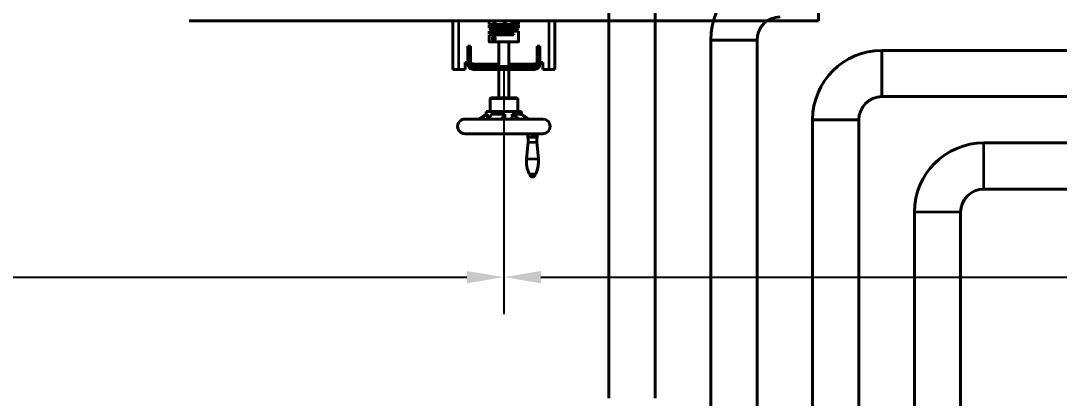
# Model space of a CAD drawing. Header units: millimetres. Extents: x 0 to 11890, y 0 to 8410.
# Drawn here: x 4046 to 5168, y 4620 to 5028 of the extents above; entities that cross this region are included whole.
import ezdxf

# ---------------------------------------------------------------- set-up
doc = ezdxf.new("R2010")
doc.units = ezdxf.units.MM
doc.header["$LTSCALE"] = 10
for name, color, linetype, lineweight in [('가시적인 것(ISO)', 3, 'Continuous', 40), ('가시적인 좁은 것(ISO)', 3, 'Continuous', 35), ('치수(ISO)', 2, 'Continuous', 25)]:
    doc.layers.add(name, color=color, linetype=linetype, lineweight=lineweight)
doc.styles.add('치수 텍스트_PSTEK_POSCO', font='isocp.shx')
doc.dimstyles.new('치수_PSTEK_POSCO', dxfattribs={"dimscale": 10, "dimtxt": 3, "dimasz": 2, "dimexe": 2, "dimexo": 2.5, "dimgap": 1, "dimtad": 1, "dimrnd": 1e-08, "dimdsep": 46, "dimtxsty": '치수 텍스트_PSTEK_POSCO', "dimcen": 0.09, "dimdle": 10, "dimclrd": 7, "dimclre": 7, "dimclrt": 2, "dimadec": 1, "dimazin": 2, "dimtfac": 1, "dimtmove": 0, "dimatfit": 3, "dimfxl": 0, "dimtolj": 1, "dimlwd": -1, "dimlwe": -1, "dimarcsym": 0})

# ---------------------------------------------------------------- blocks, each defined once
blk = doc.blocks.new('*D36')
at = {"layer": 'Defpoints', "color": 0}
for p in [(2184.8, 6147.6), (4568.3, 5027.6), (4568.3, 4750.5)]:
    blk.add_point(p, dxfattribs=at)
at = {"layer": '치수(ISO)', "color": 7}
for p, q in [((2184.8, 6097.6), (2184.8, 4710.5)), ((4568.3, 4977.6), (4568.3, 4710.5)), ((2224.8, 4750.5), (4528.3, 4750.5))]:
    blk.add_line(p, q, dxfattribs=at)
for points in [[(2224.8, 4757.1), (2224.8, 4743.8), (2184.8, 4750.5)], [(4528.3, 4757.1), (4528.3, 4743.8), (4568.3, 4750.5)]]:
    blk.add_solid(points, dxfattribs=at)
at = {"layer": '치수(ISO)', "color": 2, "insert": (3269.6, 4800.5), "char_height": 60, "attachment_point": 4, "style": '치수 텍스트_PSTEK_POSCO'}
blk.add_mtext('\\A1;2383.5', dxfattribs=at)
blk = doc.blocks.new('*D37')
at = {"layer": 'Defpoints', "color": 0}
for p in [(6781.8, 5127.6), (4568.3, 5027.6), (6781.8, 4750.5)]:
    blk.add_point(p, dxfattribs=at)
at = {"layer": '치수(ISO)', "color": 7}
for p, q in [((6781.8, 5077.6), (6781.8, 4710.5)), ((4568.3, 4977.6), (4568.3, 4710.5)), ((4608.3, 4750.5), (6741.8, 4750.5))]:
    blk.add_line(p, q, dxfattribs=at)
for points in [[(4608.3, 4757.1), (4608.3, 4743.8), (4568.3, 4750.5)], [(6741.8, 4757.1), (6741.8, 4743.8), (6781.8, 4750.5)]]:
    blk.add_solid(points, dxfattribs=at)
at = {"layer": '치수(ISO)', "color": 2, "insert": (5574.1, 4800.5), "char_height": 60, "attachment_point": 4, "style": '치수 텍스트_PSTEK_POSCO'}
blk.add_mtext('\\A1;2213.5', dxfattribs=at)

msp = doc.modelspace()

# ---------------------------------------------------------------- linework, layer by layer
at = {"layer": '가시적인 것(ISO)'}
for p, q in [((4908.326, 5027.597), (4908.326, 5615.597)), ((4228.326, 5027.597), (4908.326, 5027.597)), ((4513.326, 4975.097), (4513.326, 5027.597)), ((4552.426, 5023.597), (4552.426, 5027.597)), ((4568.559, 5023.597), (4568.559, 5027.597)), ((4568.559, 5027.527), (4569.437, 5027.527)), ((4568.559, 5027.377), (4569.437, 5027.377)), ((4569.437, 5027.597), (4569.437, 5027.377)), ((4569.437, 5023.597), (4569.437, 5027.377)), ((4569.558, 5027.597), (4569.558, 5023.597)), ((4584.226, 5023.597), (4584.226, 5027.597)), ((4623.326, 5027.597), (4623.326, 4975.097)), ((4568.559, 5023.597), (4552.426, 5023.597)), ((4584.226, 5022.697), (4552.426, 5022.697)), ((4552.426, 5019.597), (4552.426, 5022.697)), ((4552.426, 5019.597), (4584.226, 5019.597)), ((4552.426, 5016.397), (4584.226, 5016.397)), ((4552.426, 5013.297), (4552.426, 5016.397)), ((4554.468, 5018.297), (4553.489, 5018.297)), ((4553.489, 5017.697), (4553.489, 5018.297)), ((4554.468, 5017.697), (4553.489, 5017.697)), ((4553.764, 5022.822), (4553.639, 5022.697)), ((4553.764, 5022.822), (4559.214, 5022.822)), ((4554.189, 5019.597), (4553.989, 5019.397)), ((4553.989, 5019.397), (4558.989, 5019.397)), ((4553.989, 5018.297), (4553.989, 5019.397)), ((4553.989, 5016.597), (4553.989, 5017.697)), ((4553.989, 5016.597), (4558.989, 5016.597)), ((4554.189, 5016.397), (4553.989, 5016.597)), ((4554.468, 5018.297), (4566.851, 5018.297)), ((4554.468, 5017.697), (4566.851, 5017.697)), ((4555.752, 5022.822), (4555.752, 5023.597)), ((4558.789, 5019.597), (4558.989, 5019.397)), ((4558.789, 5016.397), (4558.989, 5016.597)), ((4558.989, 5018.297), (4558.989, 5019.397)), ((4558.989, 5016.597), (4558.989, 5017.697)), ((4559.214, 5022.822), (4559.339, 5022.697)), ((4565.48, 5019.597), (4565.28, 5019.397)), ((4565.28, 5019.397), (4566.372, 5019.397)), ((4565.28, 5018.297), (4565.28, 5019.397)), ((4565.28, 5016.597), (4565.28, 5017.697)), ((4565.28, 5016.597), (4566.372, 5016.597)), ((4565.48, 5016.397), (4565.28, 5016.597)), ((4566.572, 5019.597), (4566.372, 5019.397)), ((4566.372, 5019.397), (4571.372, 5019.397)), ((4566.372, 5018.297), (4566.372, 5019.397)), ((4566.372, 5016.597), (4566.372, 5017.697)), ((4566.372, 5016.597), (4571.372, 5016.597)), ((4566.572, 5016.397), (4566.372, 5016.597)), ((4571.089, 5018.297), (4566.851, 5018.297)), ((4571.089, 5017.697), (4566.851, 5017.697)), ((4567.372, 5022.697), (4567.372, 5023.597)), ((4569.558, 5023.597), (4569.437, 5023.597)), ((4584.226, 5023.597), (4569.558, 5023.597)), ((4570.372, 5022.697), (4570.372, 5023.597)), ((4571.089, 5018.297), (4582.381, 5018.297)), ((4571.089, 5017.697), (4582.381, 5017.697)), ((4571.172, 5019.597), (4571.372, 5019.397)), ((4571.172, 5016.397), (4571.372, 5016.597)), ((4571.372, 5018.297), (4571.372, 5019.397)), ((4571.372, 5016.597), (4571.372, 5017.697)), ((4577.439, 5022.822), (4577.314, 5022.697)), ((4577.439, 5022.822), (4582.889, 5022.822)), ((4577.864, 5019.597), (4577.664, 5019.397)), ((4577.664, 5019.397), (4582.664, 5019.397)), ((4577.664, 5018.297), (4577.664, 5019.397)), ((4577.664, 5016.597), (4577.664, 5017.697)), ((4577.664, 5016.597), (4582.664, 5016.597)), ((4577.864, 5016.397), (4577.664, 5016.597)), ((4579.952, 5023.597), (4579.952, 5022.822)), ((4583.164, 5018.297), (4582.381, 5018.297)), ((4583.164, 5017.697), (4582.381, 5017.697)), ((4582.464, 5019.597), (4582.664, 5019.397)), ((4582.464, 5016.397), (4582.664, 5016.597)), ((4582.664, 5018.297), (4582.664, 5019.397)), ((4582.664, 5016.597), (4582.664, 5017.697)), ((4582.889, 5022.822), (4583.014, 5022.697)), ((4583.164, 5017.697), (4583.164, 5018.297)), ((4584.226, 5019.597), (4584.226, 5022.697)), ((4584.226, 5005.197), (4584.226, 5016.397)), ((4579.174, 5013.297), (4552.426, 5013.297)), ((4552.428, 5012.397), (4552.426, 5012.397)), ((4552.426, 5005.197), (4552.426, 5012.397)), ((4552.474, 5012.397), (4552.428, 5012.397)), ((4552.428, 5012.397), (4552.428, 5005.197)), ((4579.174, 5012.397), (4552.474, 5012.397)), ((4552.474, 5005.197), (4552.474, 5012.397)), ((4552.826, 5004.797), (4552.828, 5004.797)), ((4552.874, 5004.797), (4552.828, 5004.797)), ((4552.874, 5004.797), (4583.826, 5004.797)), ((4554.989, 5012.397), (4554.989, 5013.297)), ((4557.989, 5012.397), (4557.989, 5013.297)), ((4562.826, 5012.397), (4562.826, 5013.297)), ((4562.826, 4978.097), (4562.826, 5004.797)), ((4566.147, 5013.172), (4566.022, 5013.297)), ((4566.147, 5013.172), (4571.597, 5013.172)), ((4571.597, 5013.172), (4571.722, 5013.297)), ((4573.826, 5012.397), (4573.826, 5013.297)), ((4573.826, 4978.097), (4573.826, 5004.797)), ((4578.057, 5013.297), (4578.057, 5012.397)), ((4579.174, 5012.397), (4579.174, 5013.297)), ((4841.826, 5006.797), (4791.826, 5006.797)), ((4529.326, 5000.097), (4529.326, 4995.097)), ((4532.326, 5000.097), (4529.326, 5000.097)), ((4529.326, 4995.097), (4532.326, 4995.097)), ((4529.326, 4995.097), (4529.326, 4981.097)), ((4532.326, 4995.097), (4532.326, 5000.097)), ((4532.326, 4995.097), (4532.326, 4981.097)), ((4607.326, 5000.097), (4604.326, 5000.097)), ((4604.326, 5000.097), (4604.326, 4995.097)), ((4604.326, 4995.097), (4607.326, 4995.097)), ((4604.326, 4995.097), (4604.326, 4981.097)), ((4607.326, 4995.097), (4607.326, 5000.097)), ((4607.326, 4981.097), (4607.326, 4995.097)), ((4526.326, 4975.097), (4526.326, 4982.597)), ((4526.326, 4982.597), (4529.326, 4982.597)), ((4607.326, 4982.597), (4610.326, 4982.597)), ((4610.326, 4982.597), (4610.326, 4975.097)), ((4513.326, 4975.097), (4519.326, 4975.097)), ((4526.326, 4975.097), (4519.326, 4975.097)), ((4532.326, 4981.097), (4535.326, 4981.097)), ((4535.326, 4981.097), (4535.326, 4978.097)), ((4535.326, 4978.097), (4601.326, 4978.097)), ((4535.326, 4975.097), (4601.326, 4975.097)), ((4562.826, 4944.397), (4562.826, 4975.097)), ((4573.826, 4944.397), (4573.826, 4975.097)), ((4601.326, 4981.097), (4604.326, 4981.097)), ((4601.326, 4978.097), (4601.326, 4981.097)), ((4617.326, 4975.097), (4610.326, 4975.097)), ((4617.326, 4975.097), (4623.326, 4975.097)), ((4554.326, 4944.397), (4553.326, 4943.397)), ((4583.326, 4943.397), (4553.326, 4943.397)), ((4553.326, 4929.397), (4553.326, 4943.397)), ((4582.326, 4944.397), (4554.326, 4944.397)), ((4582.326, 4944.397), (4583.326, 4943.397)), ((4583.326, 4929.397), (4583.326, 4943.397)), ((4549.326, 4926.772), (4540.724, 4921.397)), ((4587.326, 4929.397), (4549.326, 4929.397)), ((4549.326, 4926.772), (4549.326, 4929.397)), ((4549.326, 4926.772), (4550.559, 4926.772)), ((4550.559, 4921.397), (4550.559, 4926.772)), ((4555.188, 4926.772), (4569.238, 4926.772)), ((4569.238, 4921.397), (4569.238, 4926.772)), ((4577.32, 4926.772), (4577.32, 4921.397)), ((4577.32, 4926.772), (4586.657, 4926.772)), ((4587.326, 4926.28), (4587.326, 4929.397)), ((4610.326, 4921.397), (4526.326, 4921.397)), ((4951.826, 4920.597), (4901.826, 4920.597)), ((4610.326, 4905.397), (4526.326, 4905.397)), ((4594.18, 4905.397), (4594.18, 4901.747)), ((4598.886, 4902.747), (4598.886, 4905.397)), ((4603.889, 4905.397), (4603.889, 4902.747)), ((4604.18, 4905.397), (4604.18, 4901.747)), ((4594.42, 4896.522), (4592.802, 4878.298)), ((4594.18, 4901.747), (4604.18, 4901.747)), ((4598.886, 4902.747), (4603.889, 4902.747)), ((4603.94, 4896.522), (4605.558, 4878.298)), ((4596.522, 4860.455), (4595.713, 4862.151)), ((4601.837, 4860.455), (4602.647, 4862.151))]:
    msp.add_line(p, q, dxfattribs=at)
at = {"layer": '가시적인 것(ISO)', "color": 1}
for p, q in [((4681.826, 4619.597), (4681.826, 5520.597)), ((4731.826, 4619.597), (4731.826, 5520.597)), ((5086.826, 4895.597), (7137.387, 4895.597)), ((5086.826, 4845.597), (7137.387, 4845.597)), ((5011.826, 2669.597), (5011.826, 4820.597)), ((5061.826, 2669.597), (5061.826, 4820.597))]:
    msp.add_line(p, q, dxfattribs=at)
at = {"layer": '가시적인 것(ISO)', "color": 5}
for p, q in [((4791.826, 2424.597), (4791.826, 5006.797)), ((4841.826, 5006.797), (4791.826, 5006.797)), ((4841.826, 2424.597), (4841.826, 5006.797)), ((4976.826, 4945.597), (4976.826, 4995.597)), ((4976.826, 4995.597), (7246.266, 4995.597)), ((4976.826, 4945.597), (7246.266, 4945.597)), ((4901.826, 2534.597), (4901.826, 4920.597)), ((4951.826, 4920.597), (4901.826, 4920.597)), ((4951.826, 2534.597), (4951.826, 4920.597))]:
    msp.add_line(p, q, dxfattribs=at)
for centre, radius in [((4866.826, 5006.797), 75), ((4866.826, 5006.797), 25), ((4976.826, 4920.597), 75), ((4976.826, 4920.597), 25)]:
    msp.add_arc(centre, radius, 90, 180, dxfattribs=at)
at = {"layer": '가시적인 것(ISO)'}
for centre, radius, start, end in [((4323.326, 5041.597), 14, 269.923026, 270.076954), ((4552.826, 5005.197), 0.4, 179.999991, 269.999991), ((4583.826, 5005.197), 0.4, 269.999991, 359.999991), ((4535.326, 4981.097), 6, 179.999991, 269.999991), ((4535.326, 4981.097), 3, 179.999991, 269.999991), ((4601.326, 4981.097), 6, 269.999991, 359.999991), ((4601.326, 4981.097), 3, 269.999991, 359.999991), ((4526.326, 4913.397), 8, 89.999991, 269.999991), ((4610.326, 4913.397), 8, 269.999991, 89.999991), ((4574.996, 4898.247), 19.5, 354.925362, 10.339882), ((4623.363, 4898.247), 19.5, 169.6601, 185.07462), ((4623.78, 4875.547), 31.1, 174.925362, 205.514539), ((4574.58, 4875.547), 31.1, 334.485443, 5.07462), ((4599.23, 4861.747), 3, 205.514539, 269.045017), ((4599.13, 4861.747), 3, 270.954965, 334.485443)]:
    msp.add_arc(centre, radius, start, end, dxfattribs=at)
at = {"layer": '가시적인 것(ISO)', "color": 1}
for radius in [75, 25]:
    msp.add_arc((5086.826, 4820.597), radius, 90, 180, dxfattribs=at)
at = {"layer": '가시적인 것(ISO)'}
for centre, major_axis, ratio, start_param, end_param in [((4575.794, 5027.497), (0, -1.96), 0.04608741, 1.36631061, 1.62183776), ((4552.828, 5005.197), (-0.017, -0.4), 0.99943758, 4.75371847, 6.32445825), ((4557.33, 5008.497), (0, -1.5), 0.99893741, 0.03882497, 3.10276768)]:
    msp.add_ellipse(centre, major_axis=major_axis, ratio=ratio, start_param=start_param, end_param=end_param, dxfattribs=at)
msp.add_ellipse((4557.337, 5008.497), major_axis=(0, 1.35), ratio=0.99893741, dxfattribs=at)
for points, knots in [([(4556.354, 5027.497), (4556.354, 5027.313), (4556.384, 5027.12), (4556.501, 5026.773), (4556.588, 5026.619), (4556.819, 5026.329), (4556.992, 5026.198), (4557.375, 5026.032), (4557.583, 5025.997), (4558, 5025.997), (4558.244, 5026.041), (4558.721, 5026.221), (4558.954, 5026.357), (4559.274, 5026.642), (4559.399, 5026.786), (4559.535, 5027.035), (4559.572, 5027.123), (4559.622, 5027.307), (4559.636, 5027.402), (4559.636, 5027.497), (4559.636, 5027.531), (4559.634, 5027.564), (4559.631, 5027.597)], [0.560297863, 0.560297863, 0.560297863, 0.560297863, 0.61561788, 0.61561788, 0.670937896, 0.670937896, 0.749740124, 0.749740124, 0.828542353, 0.828542353, 0.916932322, 0.916932322, 1.005322291, 1.005322291, 1.062531775, 1.062531775, 1.091136518, 1.091136518, 1.11974126, 1.11974126, 1.11974126, 1.129810854, 1.129810854, 1.129810854, 1.129810854]), ([(4575.831, 5027.597), (4575.829, 5027.564), (4575.828, 5027.531), (4575.828, 5027.497), (4575.828, 5027.297), (4575.869, 5027.108), (4576.009, 5026.752), (4576.107, 5026.585), (4576.453, 5026.117), (4576.751, 5025.85), (4577.483, 5025.302), (4577.994, 5025.028), (4578.998, 5024.649), (4579.492, 5024.547), (4580.263, 5024.547), (4580.613, 5024.611), (4581.227, 5024.928), (4581.493, 5025.181), (4581.839, 5025.754), (4581.964, 5026.063), (4582.13, 5026.754), (4582.17, 5027.135), (4582.17, 5027.497)], [2.25807735, 2.25807735, 2.25807735, 2.25807735, 2.26817666, 2.26817666, 2.26817666, 2.32830822, 2.32830822, 2.38843978, 2.38843978, 2.50870289, 2.50870289, 2.69812486, 2.69812486, 2.88754683, 2.88754683, 3.03639295, 3.03639295, 3.18523907, 3.18523907, 3.29375908, 3.29375908, 3.40227908, 3.40227908, 3.40227908, 3.40227908]), ([(4552.474, 5005.197), (4552.474, 5005.148), (4552.486, 5005.09), (4552.523, 5004.998), (4552.556, 5004.949), (4552.626, 5004.879), (4552.675, 5004.846), (4552.766, 5004.809), (4552.825, 5004.797), (4552.874, 5004.797)], [0, 0, 0, 0, 0.0148072493, 0.0148072493, 0.0296182429, 0.0296182429, 0.0444338902, 0.0444338902, 0.0592535966, 0.0592535966, 0.0592535966, 0.0592535966]), ([(4557.449, 5009.997), (4557.234, 5009.997), (4557.008, 5009.953), (4556.59, 5009.773), (4556.398, 5009.638), (4556.143, 5009.352), (4556.046, 5009.208), (4555.943, 5008.96), (4555.916, 5008.871), (4555.878, 5008.687), (4555.868, 5008.592), (4555.868, 5008.402), (4555.878, 5008.307), (4555.916, 5008.123), (4555.943, 5008.035), (4556.046, 5007.786), (4556.143, 5007.642), (4556.398, 5007.357), (4556.59, 5007.221), (4557.008, 5007.041), (4557.234, 5006.997), (4557.641, 5006.997), (4557.854, 5007.032), (4558.263, 5007.198), (4558.459, 5007.329), (4558.727, 5007.619), (4558.831, 5007.773), (4558.973, 5008.12), (4559.01, 5008.313), (4559.01, 5008.497), (4559.01, 5008.681), (4558.973, 5008.874), (4558.831, 5009.221), (4558.727, 5009.375), (4558.459, 5009.665), (4558.263, 5009.796), (4557.854, 5009.962), (4557.641, 5009.997), (4557.449, 5009.997)], [-0.8506423, -0.8506423, -0.8506423, -0.8506423, -0.76225234, -0.76225234, -0.67386237, -0.67386237, -0.61665288, -0.61665288, -0.58804814, -0.58804814, -0.5594434, -0.5594434, -0.53083865, -0.53083865, -0.50223391, -0.50223391, -0.44502443, -0.44502443, -0.35663446, -0.35663446, -0.26824449, -0.26824449, -0.18944226, -0.18944226, -0.11064003, -0.11064003, -0.05532002, -0.05532002, 0, 0, 0, 0.05532002, 0.05532002, 0.11064003, 0.11064003, 0.18944226, 0.18944226, 0.26824449, 0.26824449, 0.26824449, 0.26824449])]:
    msp.add_open_spline(points, degree=3, knots=knots, dxfattribs=at)
for points in [[(4556.357, 5027.597), (4556.355, 5027.564), (4556.354, 5027.53), (4556.354, 5027.497)], [(4582.17, 5027.497), (4582.17, 5027.53), (4582.17, 5027.564), (4582.169, 5027.597)]]:
    msp.add_open_spline(points, degree=3, dxfattribs=at)
for points, weights in [([(4541.461, 4921.397), (4546.85, 4924.641), (4550.559, 4926.772)], [1.04052145252, 1.06208099649, 1.04269263406]), ([(4555.188, 4926.772), (4553.888, 4924.641), (4551.999, 4921.397)], [1.04269263406, 1.06208099649, 1.04052145252]), ([(4566.049, 4921.397), (4567.938, 4924.641), (4569.238, 4926.772)], [1.04053846828, 1.06209310813, 1.0426993639]), ([(4577.32, 4926.772), (4580.225, 4924.641), (4584.446, 4921.397)], [1.0426993639, 1.06209310813, 1.04053846828]), ([(4593.784, 4921.397), (4589.563, 4924.641), (4586.657, 4926.772)], [1.04053846828, 1.06209310813, 1.0426993639]), ([(4587.326, 4926.563), (4590.329, 4924.489), (4594.617, 4921.397)], [1.04445672496, 1.06106472482, 1.04053846828])]:
    msp.add_rational_spline(points, weights, degree=2, dxfattribs=at)
at = {"layer": '가시적인 좁은 것(ISO)'}
for p, q in [((4519.326, 5027.597), (4519.326, 4975.097)), ((4617.326, 4975.097), (4617.326, 5027.597)), ((4554.468, 5018.297), (4554.468, 5017.697)), ((4566.851, 5018.297), (4566.851, 5017.697)), ((4571.089, 5018.297), (4571.089, 5017.697)), ((4582.381, 5018.297), (4582.381, 5017.697)), ((4552.426, 5005.197), (4552.428, 5005.197)), ((4552.474, 5005.197), (4584.226, 5005.197)), ((4529.326, 4981.097), (4532.326, 4981.097)), ((4535.326, 4981.097), (4562.826, 4981.097)), ((4535.326, 4978.097), (4535.326, 4975.097)), ((4573.826, 4981.097), (4601.326, 4981.097)), ((4601.326, 4975.097), (4601.326, 4978.097)), ((4604.326, 4981.097), (4607.326, 4981.097)), ((4594.42, 4896.522), (4603.94, 4896.522)), ((4592.802, 4878.298), (4605.558, 4878.298)), ((4595.713, 4862.151), (4602.647, 4862.151)), ((4596.522, 4860.455), (4601.837, 4860.455))]:
    msp.add_line(p, q, dxfattribs=at)
at = {"layer": '가시적인 좁은 것(ISO)', "color": 1}
for p, q in [((5086.826, 4845.597), (5086.826, 4895.597)), ((5061.826, 4820.597), (5011.826, 4820.597))]:
    msp.add_line(p, q, dxfattribs=at)

# ---------------------------------------------------------------- dimensions: what is measured, and where the dimension line sits
at = {"layer": '치수(ISO)', "color": 7}
for base, p1, p2, override, picture, middle in [((4568.326, 4750.469), (2184.826, 6147.597), (4568.326, 5027.597), {"dimscale": 20, "dimse1": 0, "dimtofl": 0, "dimatfit": 1}, '*D36', (3376.576, 4750.469)), ((6781.826, 4750.469), (4568.326, 5027.597), (6781.826, 5127.597), {"dimscale": 20, "dimtofl": 0, "dimatfit": 1}, '*D37', (5675.076, 4750.469))]:
    dim = msp.add_linear_dim(base=base, p1=p1, p2=p2, angle=180, dimstyle='치수_PSTEK_POSCO', override=override, dxfattribs=at)
    dim.commit()
    dim.dimension.update_dxf_attribs({"geometry": picture, "text_midpoint": middle, "dimtype": 160})

doc.saveas('drawing.dxf')
